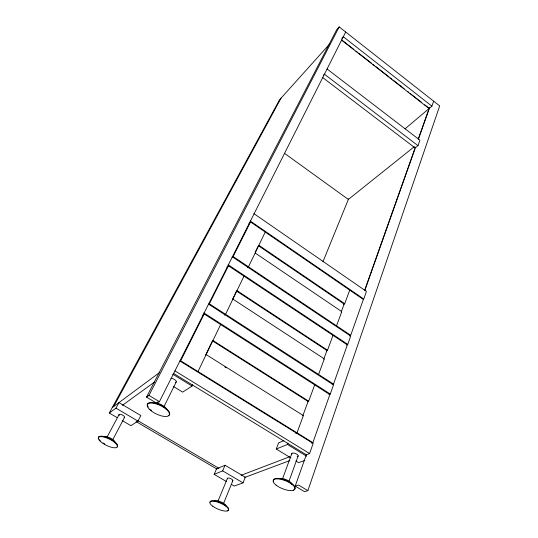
<?xml version="1.0" encoding="UTF-8"?>
<svg xmlns="http://www.w3.org/2000/svg" width="538" height="538" viewBox="0 0 538 538"><rect width="100%" height="100%" fill="white"/><g stroke="black" fill="none" stroke-linecap="round" stroke-linejoin="round"><path stroke-width="0.81" d="M306.452 454.415L295.214 486.096L304.535 491.671L307.864 490.663L439.694 105.925L339.189 26.9L336.694 29.711L146.511 397.118L156.908 403.345L159.423 401.678L345.692 32.011M311.576 443.164L312.874 442.653L329.821 394.589L204.225 314.004L202.281 315.564M332.235 384.717L333.52 384.098L347.346 344.892L228.475 265.812L226.908 267.171M349.451 336.021L350.715 335.315L363.352 299.478L250.547 221.959L248.973 223.404M328.994 394.636L330.278 394.038L333.493 384.912L208.32 304.017M346.499 345.087L347.77 344.394L350.702 336.075L232.174 256.707M173.828 373.58L306.324 454.778L309.579 453.561L313.15 443.433L179.921 360.991M322.538 77.445L415.101 147.963L417.999 145.65L419.929 140.169L327.057 68.985M404.946 128.905L431.9 106.168L433.662 101.178M293.297 490.313L293.479 489.802M364.576 290.473L415.397 147.123M418.208 139.201L429.438 107.526M364.804 290.5L415.006 148.804M418.369 139.302L429.311 108.434L424.69 104.796M289.114 480.911L298.16 455.874M282.41 479.15L291.865 453.4M302.786 415.834L308.099 401.476L212.449 340.863L205.657 354.945M323.741 359.202L326.949 350.527L236.505 291.024L234.803 294.555M341.213 311.979L344.145 304.051L258.375 245.698L255.328 252.013M307.413 401.799L308.678 401.2L314.703 384.892M318.57 374.428L324.313 358.893L232.907 299.108M326.27 350.897L327.521 350.211L333.009 335.356M336.532 325.82L341.778 311.636L255.14 253.001M343.479 304.461L344.71 303.701L349.727 290.116M290.964 457.966L276.256 449.028L287.447 444.462L287.971 443.056M276.256 449.028L278.63 442.828L283.849 440.642M231.347 484.402L234.205 486.076L243.048 482.862L245.301 477.219L225.039 465.256L216.525 468.82L214.164 474.355L226.33 481.47M227.439 510.905L227.628 510.454A10.088 3.221 23.3 0 0 221.427 503.064A10.088 3.221 23.3 0 0 210.042 502.31M223.512 503.548L232.826 480.75M322.948 261.73L348.617 198.804M218.024 501.053L227.439 478.309M214.164 474.355L222.671 470.885L225.039 465.256M232.752 298.792L234.117 295.967M197.984 371.529L220.641 324.535M243.99 276.129L225.577 314.3L224.507 315.12M265.241 232.053L248.475 266.828L247.399 267.716M173.599 386.607L182.678 392.121L192.059 386.049L192.718 384.663M163.666 407.239L176.276 381.886M204.225 314.004L180.667 360.81L312.874 442.653M228.475 265.812L209.356 303.809L333.52 384.098M232.093 257.473L233.136 256.552L250.547 221.959M156.908 403.345L157.668 401.846M148.064 403.715L148.32 403.211M122.261 420.615L130.909 425.672L137.97 421.093L140.828 415.538L118.952 402.612L115.959 408.154L109.288 413.029L117.217 417.663M146.511 397.118L148.959 395.403L339.189 26.9M112.718 439.795L124.594 417.286M106.995 437.199L118.992 414.737M98.844 437.078L99.086 436.634M109.288 413.029L279.471 99.907L329.525 44.156M113.733 406.479L281.092 98.098M341.791 38.4L343.311 36.739L431.9 106.168M323.405 75.293L324.434 74.197L417.999 145.65M414.368 146.632L348.362 199.437L284.414 153.263M112.247 407.582L159.504 372.578M122.402 405.329L154.366 382.155M295.725 433.359L296.996 432.821L303.365 415.571L206.148 354.603M241.098 475.303L289.639 456.775M244.655 477.462L289.874 460.555M304.851 460.4L298.664 462.646L295.86 460.945M295.214 486.096L298.496 485.047L307.864 490.663M137.896 420.689L218.959 468.356M115.959 408.154L137.97 421.093M222.671 470.885L243.048 482.862M136.08 421.577L216.962 469.075M148.959 395.403L159.423 401.678M172.819 374.266L192.059 386.049M287.447 444.462L306.7 456.251M174.937 370.884L309.579 453.561M224.803 366.943L226.216 367.837M212.94 340.514L308.678 401.2M203.855 312.881L330.278 394.038M236.996 290.628L327.521 350.211M228.119 264.757L347.77 344.394M233.136 256.552L350.715 335.315M258.865 245.281L344.71 303.701M250.197 220.97L363.749 299.034L366.439 291.414L253.896 213.626M342.067 40.182L353.964 49.483M355.948 51.036L357.266 52.072M358.59 53.101L371.812 63.444M373.13 64.473L374.455 65.508M375.773 66.544L388.994 76.88M390.319 77.916L391.637 78.951M392.962 79.98L404.199 88.77M407.501 91.352L408.826 92.388M410.144 93.424L421.382 102.213M341.442 40.027L429.075 108.548M232.174 481.026A2.959 1.036 23.2 0 0 231.979 479.378L231.38 478.995A2.959 1.036 23.2 0 0 228.341 478.026A2.959 1.036 23.2 0 0 227.52 478.914M214.312 501.12A6.443 2.071 23.3 0 1 220.688 501.786A6.443 2.071 23.3 0 1 226.121 505.996M124.096 417.67A3.087 1.116 26.3 0 0 123.41 415.679L122.758 415.262A3.087 1.116 26.3 0 0 119.718 414.314A3.087 1.116 26.3 0 0 119.248 415.464M104.776 443.944A10.538 3.484 26.1 0 1 103.101 442.909M100.25 440.629A10.538 3.484 26.1 0 1 99.416 439.701M98.662 438.43A10.538 3.484 26.1 0 1 109.019 438.349A10.538 3.484 26.1 0 1 117.049 446.95M103.336 436.641A6.732 2.239 26.1 0 1 110.472 438.12A6.732 2.239 26.1 0 1 115.179 442.767M175.603 382.397A3.551 1.486 25.8 0 0 175.079 379.922L174.346 379.425A3.551 1.486 25.8 0 0 171.091 378.369M151.655 410.528A12.159 4.674 25.6 0 1 150.586 409.66M148.232 407.078A12.159 4.674 25.6 0 1 158.824 404.267A12.159 4.674 25.6 0 1 168.73 415.383M154.036 402.969A7.767 3.006 25.6 0 1 161.622 404.852A7.767 3.006 25.6 0 1 166.706 409.667M297.178 456.56A3.41 1.352 21.7 0 0 297.265 454.549L296.606 454.106A3.41 1.352 21.7 0 0 293.042 453.016A3.41 1.352 21.7 0 0 291.845 454.133M273.64 481.705A11.648 4.243 21.9 0 1 284.575 479.822A11.648 4.243 21.9 0 1 294.676 489.136M279.04 478.585A7.438 2.73 21.9 0 1 287.01 480.024A7.438 2.73 21.9 0 1 291.979 484.603M212.792 506.231A10.094 3.221 23.3 0 0 228.307 510.387A10.094 3.221 23.3 0 0 216.498 501.779A10.094 3.221 23.3 0 0 212.792 506.231M100.404 441.449A10.545 3.477 26.1 0 0 116.813 447.394A10.545 3.477 26.1 0 0 106.376 437.804A10.545 3.477 26.1 0 0 100.404 441.449M149.255 409.142A12.166 4.674 25.6 0 0 168.481 415.887A12.166 4.674 25.6 0 0 157.244 404.267A12.166 4.674 25.6 0 0 149.255 409.142M276.021 485.068A11.654 4.243 21.9 0 0 294.494 489.654A11.654 4.243 21.9 0 0 281.663 479.519A11.654 4.243 21.9 0 0 276.021 485.068"/></g></svg>
